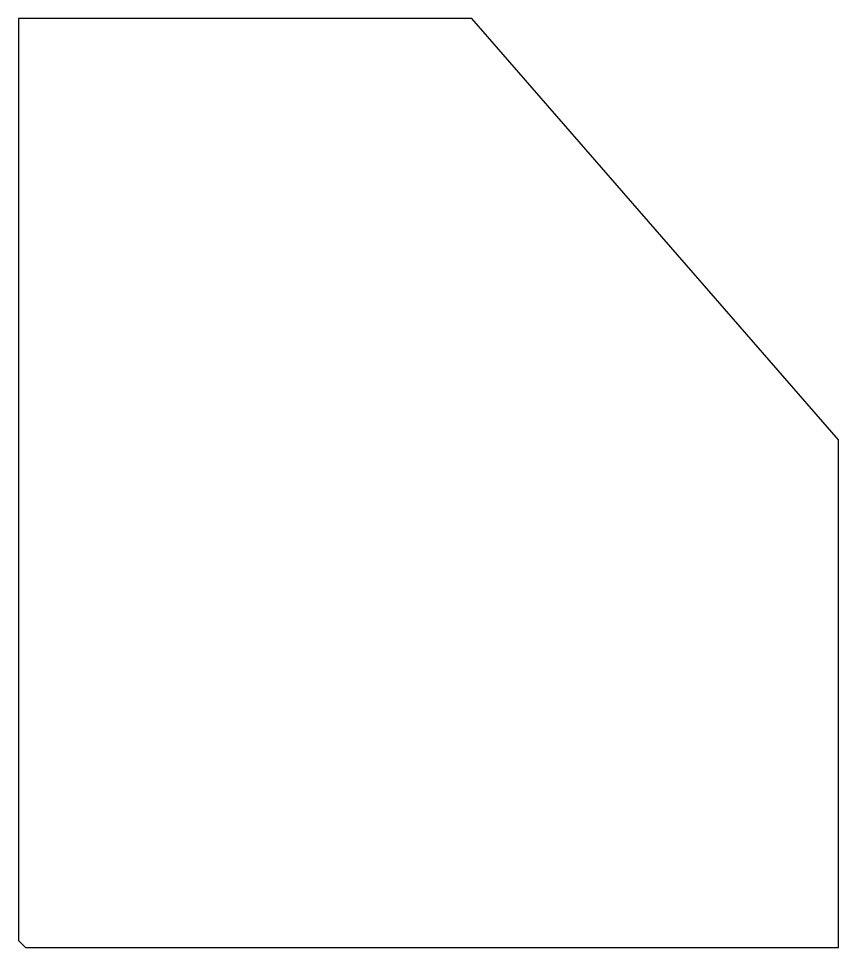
# Model space of a CAD drawing. Extents: x 0 to 30.2, y 0 to 34.2.
import ezdxf

# ---------------------------------------------------------------- set-up
doc = ezdxf.new("R2010")
doc.units = 0
doc.layers.add('PartCut', color=1, linetype='CONTINUOUS')

msp = doc.modelspace()

# ---------------------------------------------------------------- linework, layer by layer
at = {"layer": 'PartCut'}
msp.add_lwpolyline([(0, 0.25), (0.25, 0), (30.165, 0), (30.165, 18.675), (16.675, 34.165), (0, 34.165)], close=True, dxfattribs=at)

doc.saveas('drawing.dxf')
